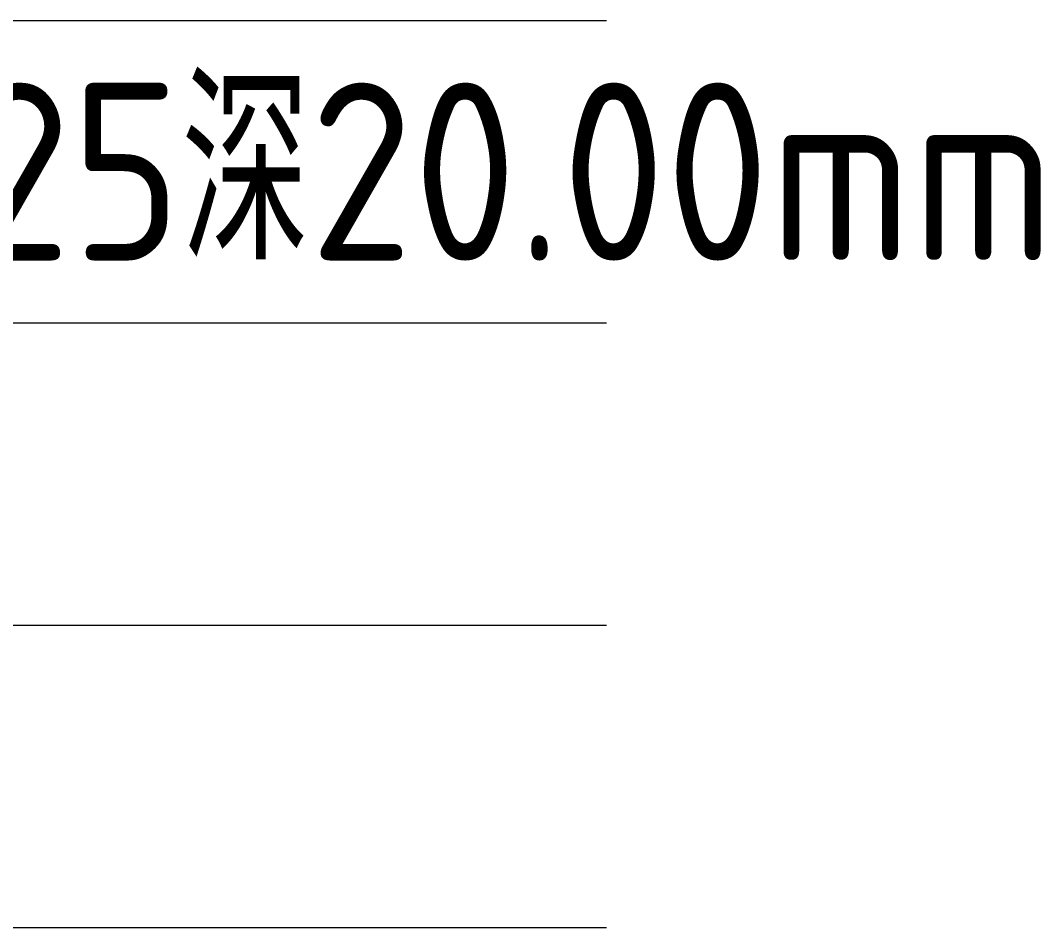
# Model space of a CAD drawing. Header units: millimetres. Extents: x 88508 to 142116, y -5268 to 20283.
# Drawn here: x 107129.01 to 107164.32, y -2558.34 to -2526.93 of the extents above; entities that cross this region are included whole.
import ezdxf

# ---------------------------------------------------------------- set-up
doc = ezdxf.new("R2010")
doc.units = ezdxf.units.MM
doc.layers.add('TEXT', color=4, linetype='Continuous')
doc.styles.add('gbenor', font='gbenor.shx', dxfattribs={"bigfont": 'gbcbig.shx'})

msp = doc.modelspace()

# ---------------------------------------------------------------- linework, layer by layer
at = {"layer": 'TEXT', "color": 3, "linetype": 'Continuous', "lineweight": 5}
for p, q in [((106992.433, -2526.926), (107149.304, -2526.926)), ((106992.433, -2537.398), (107149.304, -2537.398)), ((106992.433, -2547.87), (107149.304, -2547.87)), ((106992.433, -2558.342), (107149.304, -2558.342))]:
    msp.add_line(p, q, dxfattribs=at)

# ---------------------------------------------------------------- texts
at = {"layer": 'TEXT', "color": 4, "lineweight": 5, "style": 'gbenor'}
msp.add_text('G  :2-%%C6.8盲牙底孔背铣深38.0,,背面攻深(止付),M8xP1.25深20.00mm', height=6.16, dxfattribs=at).set_placement((106992.433, -2535.242))

doc.saveas('drawing.dxf')
